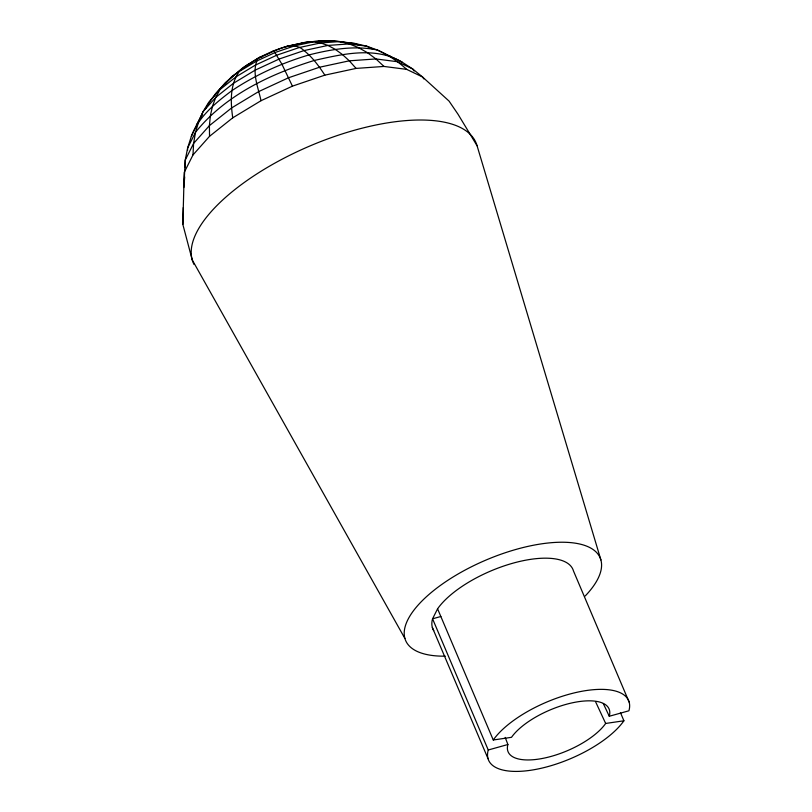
<?xml version="1.0" encoding="UTF-8"?>
<svg xmlns="http://www.w3.org/2000/svg" width="812" height="812" viewBox="0 0 812 812"><rect width="100%" height="100%" fill="white"/><g stroke="black" fill="none" stroke-linecap="round" stroke-linejoin="round"><path stroke-width="1.22" d="M404.894 638.455L192.211 259.86L182.852 224.437L183.279 207.557M183.837 187.542L185.237 160.086L187.623 148.007L191.348 136.284L203.081 111.65L208.684 102.332L225.36 82.621L243.498 67.234L260.205 57.002L273.218 50.973L286.646 46.416L306.439 42.021L330.261 40.6L339.822 41.574L355.382 43.574L366.598 46.152L377.438 50.06L402.082 62.108L412.709 68.979L422.514 76.957L449.056 101.094L458.009 114.228L477.07 145.764L600.9 559.945M185.055 167.313L185.237 160.086L193.611 143.409L209.405 125.637L231.552 107.986L258.541 91.654L288.534 77.759L319.492 67.244L349.292 60.819L375.926 58.941L397.545 61.722L412.709 68.979L414.1 71.02M187.562 150.484L187.623 148.007L195.509 132.285L198.676 121.668L203.081 111.65L215.748 97.399L233.511 83.25L255.151 70.147L279.196 59.012L304.013 50.577L327.916 45.431L349.262 43.919L366.598 46.152L373.226 49.329M182.852 224.437L184.222 172.398L192.992 154.93L209.537 136.315L232.739 117.821L261.007 100.708L292.432 86.153L324.861 75.14L356.082 68.411L383.974 66.442L406.629 69.355L422.514 76.957L423.854 78.916M192.992 154.93L193.611 143.409L195.509 132.285C225.137 95.298 269.848 74.268 314.193 60.474C342.593 54.079 375.398 46.172 402.082 62.108M184.121 183.989L184.689 176.904M191.348 136.284C198.747 116.522 215.556 102.88 231.938 90.619C255.648 74.826 281.723 62.991 309.017 54.901C331.316 49.339 354.611 45.178 377.438 50.06C388.166 54.84 397.992 61.407 406.629 69.355M205.395 108.879C218.144 86.854 238.312 69.68 260.205 57.002L262.144 56.83M214.358 95.917L215.413 93.816L221.483 87.869M629.148 702.126L573.465 570.938A76.095 30.704 -23 0 0 513.011 563.163A76.095 30.704 -23 0 0 437.577 608.817L432.563 618.805A76.095 30.704 -23 0 0 433.73 630.619M196.372 125.018L202.665 114.33M224.751 84.438L231.664 76.663L235.784 73.862M244.645 67.152L248.492 64.087L250.786 63.306M284.921 47.553L286.646 46.416L299.587 43.625M440.845 616.501L432.563 618.805L488.245 749.994A76.095 30.704 -23 0 0 539.381 768.68A76.095 30.704 -23 0 0 623.91 720.782L620.459 712.652M488.245 749.994L507.896 744.513A54.83 22.127 -23 0 0 544.74 757.982A54.83 22.127 -23 0 0 605.661 723.462L623.91 720.782M493.26 739.996L511.509 737.316A54.83 22.127 -23 0 1 572.43 702.796A54.83 22.127 -23 0 1 609.274 716.265L628.924 710.784A76.095 30.704 -23 0 0 577.789 692.098A76.095 30.704 -23 0 0 493.26 739.996L437.577 608.817M300.724 43.361C315.624 40.509 331.174 39.981 346.186 42.6M315.898 41.909L320.669 41.016M301.891 43.462L304.206 43.3M341.558 42.386L343.892 42.356M348.48 42.843L355.382 43.574L358.65 45.137M273.218 50.973L273.959 51.075C283.571 46.883 295.233 42.062 304.013 50.577C312.518 57.287 318.964 66.148 324.861 75.14M385.284 54.394L390.724 56.424M383.974 66.442L375.926 58.941L367.4 52.648L358.478 47.624L349.262 43.919L339.822 41.574L320.669 42.924L299.232 47.543L276.963 55.104L255.384 65.102L235.977 76.856L220.042 89.553L215.748 97.399L212.521 106.088L210.399 115.527L209.405 125.637L209.537 136.315M356.082 68.411L349.292 60.819L342.299 54.424L335.143 49.278L327.916 45.431L320.669 42.924L313.493 41.788L294.715 45.827L275.217 52.455L256.318 61.204L239.317 71.497C229.735 84.813 230.527 102.353 232.739 117.821M603.346 703.628L609.274 716.265M595.572 701.72L605.661 723.462M292.432 86.153L281.886 64.118L273.959 51.075L257.932 58.505C251.192 71.679 258.226 87.29 261.007 100.708M432.339 627.463L488.022 758.652M505.196 737.408L507.896 744.513M194.038 264.489A153.59 61.986 -23 0 1 311.899 145.135A153.59 61.986 -23 0 1 477.07 145.764M445.311 656.167A105.682 42.65 -23 0 1 422.017 600.951A105.682 42.65 -23 0 1 558.433 542.284A105.682 42.65 -23 0 1 585.198 595.998"/></g></svg>
